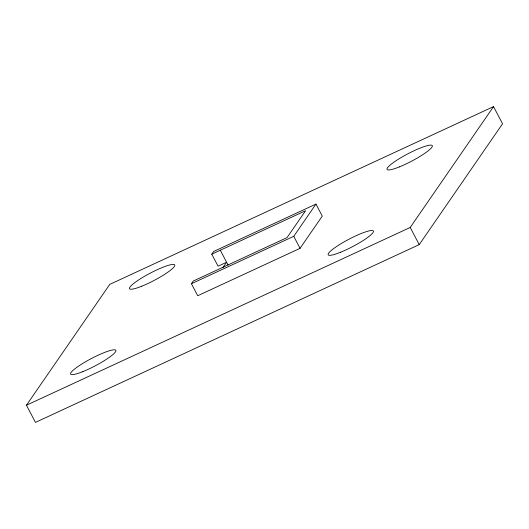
<?xml version="1.0" encoding="UTF-8"?>
<svg xmlns="http://www.w3.org/2000/svg" width="529" height="529" viewBox="0 0 529 529"><rect width="100%" height="100%" fill="white"/><g stroke="black" fill="none" stroke-linecap="round" stroke-linejoin="round"><path stroke-width="0.79" d="M26.45 405.221L109.774 284.377L493.537 106.613L502.55 123.779L419.226 244.623L35.463 422.387L26.45 405.221L410.213 227.463L493.537 106.613M211.779 254.178L213.63 251.493L315.965 204.088L322.273 216.103L300.055 248.332L197.714 295.731L191.412 283.723L193.264 281.031L287.068 237.581L305.583 210.727L211.779 254.178L218.087 266.193L226.61 262.245L222.907 267.614M191.412 283.723L293.747 236.318L315.965 204.088M410.213 227.463L419.226 244.623M293.747 236.318L300.055 248.332M220.309 250.23L228.111 265.102M399.296 166.926A25.537 4.126 -27.7 0 0 432.345 145.792A25.537 4.126 -27.7 0 0 397.411 159.844A25.537 4.126 -27.7 0 0 399.296 166.926M340.411 252.32A25.537 4.126 -27.7 0 0 373.461 231.193A25.537 4.126 -27.7 0 0 338.527 245.244A25.537 4.126 -27.7 0 0 340.411 252.32M141.746 286.222A25.537 4.126 -27.7 0 0 174.801 265.089A25.537 4.126 -27.7 0 0 139.861 279.147A25.537 4.126 -27.7 0 0 141.746 286.222M82.861 371.623A25.537 4.126 -27.7 0 0 115.917 350.489A25.537 4.126 -27.7 0 0 80.977 364.541A25.537 4.126 -27.7 0 0 82.861 371.623"/></g></svg>
